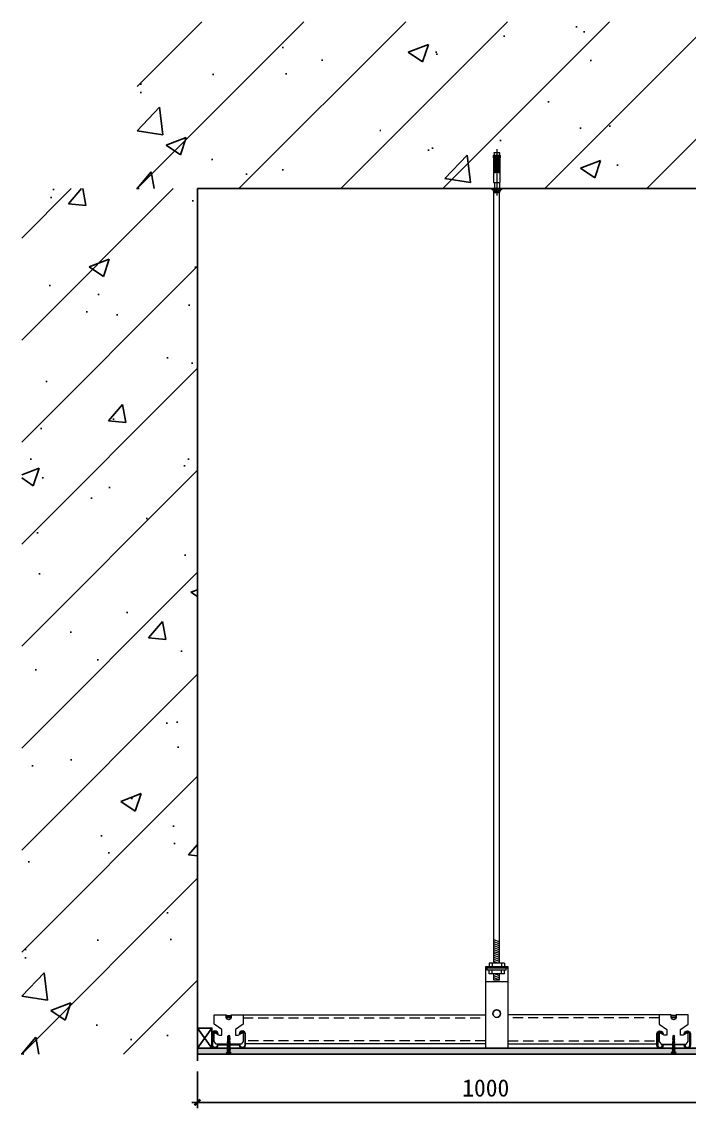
# Model space of a CAD drawing. Header units: millimetres. Extents: x -150677 to 588340, y -254013 to 149700.
# Drawn here: x 295247 to 296405, y -87297 to -85414 of the extents above; entities that cross this region are included whole.
import ezdxf

# ---------------------------------------------------------------- set-up
doc = ezdxf.new("R2010")
doc.units = ezdxf.units.MM
doc.header["$LTSCALE"] = 10
doc.header["$MEASUREMENT"] = 0
doc.linetypes.add('CENTER', pattern=[50.8, 31.75, -6.35, 6.35, -6.35])
doc.linetypes.add('HIDDEN', pattern=[0.375, 0.25, -0.125])
for name, color, linetype in [('2-Ba顶面轮廓', 4, 'Continuous'), ('2-Da地拼', 4, 'Continuous'), ('9-ELa粗', 2, 'Continuous'), ('LM-01', 4, 'Continuous'), ('LM-01-立面图', 4, 'Continuous'), ('图层2', 44, 'Continuous')]:
    doc.layers.add(name, color=color, linetype=linetype)
doc.layers.add('3', color=5, linetype='Continuous', lineweight=18)
doc.layers.add('8', color=251, linetype='Continuous', lineweight=5)
doc.styles.get("Standard").update_dxf_attribs({"font": ''})
doc.styles.get('Standard').set_extended_font_data('SimSun')
doc.dimstyles.new('DIMN10', dxfattribs={"dimscale": 0.1, "dimtxt": 300, "dimasz": 100, "dimexe": 100, "dimexo": 300, "dimgap": 100, "dimtad": 1, "dimdec": 0, "dimtxsty": 'Standard', "dimblk": 'ARCHTICK', "dimcen": 2.5, "dimdle": 100, "dimclrd": 8, "dimclre": 8, "dimclrt": 96, "dimadec": 0, "dimazin": 0, "dimtfac": 1, "dimtdec": 0, "dimtmove": 0, "dimatfit": 3, "dimldrblk": 'DOT', "dimfxl": 100, "dimarcsym": 0})

# ---------------------------------------------------------------- blocks, each defined once
blk = doc.blocks.new('A$C2444451B')
at = {"layer": '3', "color": 134, "linetype": 'CENTER', "ltscale": 10}
blk.add_line((9.1, 0), (9.1, 85.5), dxfattribs=at)
at = {"layer": '3', "color": 134}
for p, q in [((13.7, 79.5), (4.6, 79.5)), ((4.6, 61.6), (4.6, 72.5)), ((13.7, 61.6), (13.7, 72.5))]:
    blk.add_line(p, q, dxfattribs=at)
for points in [[(13.7, 76.8), (13.7, 79.5), (12.8, 80.4), (5.5, 80.4), (4.6, 79.5), (4.6, 76.8)], [(1.8, 74.4), (1.8, 76.2), (16.4, 76.2), (16.4, 74.4)], [(13.7, 11.3), (14.6, 6.7), (3.7, 6.7), (4.6, 11.3)]]:
    blk.add_lwpolyline(points, dxfattribs=at)
for points in [[(0, 72.5), (18.3, 72.5), (18.3, 74.4), (0, 74.4)], [(6.4, 11.3), (6.4, 43.3), (4.6, 43.3), (4.6, 11.3), (2.1, 11.3), (2.7, 20.5), (2.7, 61.6), (15.5, 61.6), (15.5, 20.5), (16.1, 11.3), (13.7, 11.3), (13.7, 43.3), (11.9, 43.3), (11.9, 11.3)]]:
    blk.add_lwpolyline(points, close=True, dxfattribs=at)
blk.add_lwpolyline([(3.4, 76.2, 0.133077), (4, 76.8), (14.3, 76.8, 0.130908), (14.9, 76.2)], format="xyb", dxfattribs=at)
blk = doc.blocks.new('A$C2A03657B')
at = {"layer": 'LM-01', "xscale": -1}
blk.add_blockref('A$C2444451B', (18.3, 0), dxfattribs=at)
blk = doc.blocks.new('A$C0A8D779E')
at = {"layer": 'LM-01-立面图'}
blk.add_blockref('A$C2A03657B', (0, 0), dxfattribs=at)
blk = doc.blocks.new('_ArchTick')
at = {"color": 0, "linetype": 'ByBlock', "const_width": 0.4}
blk.add_lwpolyline([(-0.5, -0.5), (0.5, 0.5)], dxfattribs=at)
blk = doc.blocks.new('*D1655')
at = {"layer": '2-Ba顶面轮廓', "color": 8, "lineweight": -2, "transparency": 16777216}
for p, q in [((295551.9, -87233.5), (295551.9, -87297.4)), ((296551.9, -87233.5), (296551.9, -87297.4)), ((296561.9, -87287.4), (295541.9, -87287.4))]:
    blk.add_line(p, q, dxfattribs=at)
at = {"layer": 'Defpoints', "color": 0, "transparency": 16777216}
for p in [(295551.9, -87203.5), (296551.9, -87203.5), (295551.9, -87287.4)]:
    blk.add_point(p, dxfattribs=at)
at = {"layer": '2-Ba顶面轮廓', "color": 8, "lineweight": -2, "transparency": 16777216, "xscale": 10, "yscale": 10, "zscale": 10, "rotation": 180}
blk.add_blockref('_ArchTick', (295551.9, -87287.4), dxfattribs=at)
at = {"layer": '2-Ba顶面轮廓', "color": 8, "lineweight": -2, "transparency": 16777216, "xscale": 10, "yscale": 10, "zscale": 10}
blk.add_blockref('_ArchTick', (296551.9, -87287.4), dxfattribs=at)
at = {"layer": '2-Ba顶面轮廓', "color": 96, "transparency": 16777216, "insert": (296051.9, -87262.4), "char_height": 30, "attachment_point": 5}
blk.add_mtext('1000', dxfattribs=at)
blk = doc.blocks.new('_DOT')
at = {"color": 0, "linetype": 'ByBlock'}
blk.add_line((-0.35, 0), (-1, 0), dxfattribs=at)
at = {"color": 0, "linetype": 'ByBlock', "const_width": 0.35}
blk.add_lwpolyline([(-0.175, 0, 1), (0.175, 0, 1)], format="xyb", close=True, dxfattribs=at)

msp = doc.modelspace()

# ---------------------------------------------------------------- hatches: boundary and pattern name
at = {"layer": '2-Ba顶面轮廓'}
h = msp.add_hatch(dxfattribs=at)
h.set_pattern_fill('钢筋混凝土', color=251, scale=50, style=0)
h.set_pattern_definition([(45, (295447.14, -85703.46), (-88.388, 88.388), []), (50, (295447.14, -85703.46), (358.63, -31.376), [37.5, -412.5]), (355, (295447.14, -85703.46), (-69.376, 376.096), [30, -330]), (100.451, (295477.02, -85706.07), (289.255, 344.72), [31.87, -350.57]), (46.184, (295447.14, -85603.46), (533.62, -82.76), [56.25, -618.75]), (96.636, (295491.6, -85610.36), (467.33, 487.06), [47.8, -525.86]), (351.184, (295447.14, -85603.46), (467.33, 487.06), [45, -495]), (21, (295497.14, -85628.46), (298.454, -201.31), [37.5, -412.5]), (326, (295497.14, -85628.46), (121.66, 362.575), [30, -330]), (71.451, (295522, -85645.23), (420.11, 161.265), [31.87, -350.57]), (37.5, (295447.14, -85703.46), (6.08, 166.447), [0, -326, 0, -335, 0, -331.25]), (7.5, (295447.14, -85703.46), (131.535, 197.206), [0, -191, 0, -318.5, 0, -126.25]), (327.5, (295335.64, -85703.46), (266.911, -11.2774), [0, -125, 0, -390, 0, -517.5]), (317.5, (295285.64, -85703.46), (291.593, 50.052), [0, -162.5, 0, -259, 0, -367.5])])
h.paths.add_polyline_path([(297613.1, -85703.5), (295447.1, -85703.5), (295447.1, -85414.3), (297613.1, -85414.3)])
h = msp.add_hatch(dxfattribs=at)
h.set_pattern_fill('钢筋混凝土', color=251, scale=50, style=0)
h.set_pattern_definition([(45, (295247.14, -87203.46), (-88.388, 88.388), []), (50, (295247.14, -87203.46), (358.63, -31.376), [37.5, -412.5]), (355, (295247.14, -87203.46), (-69.38, 376.1), [30, -330]), (100.451, (295277.02, -87206.07), (289.255, 344.72), [31.87, -350.57]), (46.184, (295247.14, -87103.46), (533.62, -82.76), [56.25, -618.75]), (96.636, (295291.6, -87110.36), (467.33, 487.06), [47.8, -525.86]), (351.184, (295247.14, -87103.46), (467.33, 487.06), [45, -495]), (21, (295297.14, -87128.46), (298.454, -201.31), [37.5, -412.5]), (326, (295297.14, -87128.46), (121.66, 362.575), [30, -330]), (71.451, (295322, -87145.23), (420.11, 161.265), [31.87, -350.57]), (37.5, (295247.14, -87203.46), (6.08, 166.447), [0, -326, 0, -335, 0, -331.25]), (7.5, (295247.14, -87203.46), (131.535, 197.206), [0, -191, 0, -318.5, 0, -126.25]), (327.5, (295135.64, -87203.46), (266.911, -11.277), [0, -125, 0, -390, 0, -517.5]), (317.5, (295085.64, -87203.46), (291.593, 50.052), [0, -162.5, 0, -259, 0, -367.5])])
h.paths.add_polyline_path([(295247.1, -85703.5), (295551.9, -85703.5), (295551.9, -87203.5), (295247.1, -87203.5)])
h = msp.add_hatch(dxfattribs=at)
h.set_pattern_fill('DOTS', color=251, scale=2, style=0)
h.set_pattern_definition([(0, (295551.9497, -87203.4587), (1.5875, 3.175), [0, -3.175])])
h.paths.add_polyline_path([(295551.9, -87203.5), (296551.9, -87203.5), (296551.9, -87193.5), (295551.9, -87193.5)])

# ---------------------------------------------------------------- linework, layer by layer
at = {"color": 8}
for p, q in [((295576.9, -87193.5, 0), (295551.9, -87158.5, 0)), ((295576.9, -87158.5, 0), (295551.9, -87193.5, 0))]:
    msp.add_line(p, q, dxfattribs=at)
at = {"color": 2}
msp.add_lwpolyline([(295576.9, -87193.5), (295551.9, -87193.5), (295551.9, -87158.5), (295576.9, -87158.5)], close=True, dxfattribs=at)
at = {"layer": '2-Ba顶面轮廓'}
msp.add_line((296551.9, -87203.5), (295551.9, -87203.5), dxfattribs=at)
msp.add_lwpolyline([(295551.9, -87203.5), (296551.9, -87203.5), (296551.9, -87193.5), (295551.9, -87193.5)], close=True, dxfattribs=at)
at = {"layer": '2-Da地拼'}
msp.add_line((296551.9, -87193.5), (295551.9, -87193.5), dxfattribs=at)
at = {"layer": '3'}
for p, q in [((296066, -87045.9, 0), (296066, -85706.9)), ((296076, -87045.9, 0), (296076, -85706.9)), ((296090.7, -87054.8, 0), (296051.3, -87054.8, 0)), ((296054.6, -87058.1, 0), (296054.6, -87054.8, 0)), ((296057.9, -87045.9, 0), (296057.9, -87052.5, 0)), ((296084.2, -87045.9, 0), (296057.9, -87045.9, 0)), ((296062.8, -87045.9, 0), (296062.8, -87052.5, 0)), ((296079.2, -87045.9, 0), (296079.2, -87052.5, 0)), ((296084.2, -87045.9, 0), (296084.2, -87052.5, 0)), ((296087.5, -87058.1, 0), (296087.5, -87054.8, 0)), ((296087.5, -87058.1, 0), (296054.6, -87058.1, 0)), ((296057.9, -87064.7, 0), (296057.9, -87058.1, 0)), ((296084.2, -87064.7, 0), (296057.9, -87064.7, 0)), ((296062.8, -87064.7, 0), (296062.8, -87058.1, 0)), ((296066, -87075.7, 0), (296066, -87064.7, 0)), ((296066, -87075.7, 0), (296066, -87064.7, 0)), ((296066, -87074.6, 0), (296066, -87064.7, 0)), ((296076, -87075.7, 0), (296076, -87064.7, 0)), ((296076, -87075.7, 0), (296076, -87064.7, 0)), ((296076, -87075.7, 0), (296076, -87064.7, 0)), ((296079.2, -87064.7, 0), (296079.2, -87058.1, 0)), ((296084.2, -87064.7, 0), (296084.2, -87058.1, 0)), ((296090.7, -87078.6, 0), (296051.3, -87078.6, 0)), ((295631.1, -87135.6), (296051.3, -87135.6, 0)), ((296352.8, -87135.6, 0), (296090.7, -87135.6, 0)), ((295603.9, -87199.5), (295604.5, -87172.3)), ((295604.1, -87187.5), (295608, -87186.8)), ((295604.1, -87187.9), (295608, -87187.2)), ((295604.1, -87188.8), (295608.1, -87188.1)), ((295604.1, -87189.2), (295608.1, -87188.4)), ((295604.2, -87183.6), (295607.9, -87183)), ((295604.2, -87184), (295607.9, -87183.3)), ((295604.2, -87184.9), (295608, -87184.2)), ((295604.2, -87185.3), (295608, -87184.6)), ((295604.2, -87186.2), (295608, -87185.5)), ((295604.2, -87186.6), (295608, -87185.9)), ((295604.3, -87180.1), (295607.8, -87179.5)), ((295604.3, -87181), (295607.9, -87180.4)), ((295604.3, -87181.4), (295607.9, -87180.8)), ((295604.3, -87182.3), (295607.9, -87181.7)), ((295604.3, -87182.7), (295607.9, -87182)), ((295604.4, -87173), (295607.7, -87172.3)), ((295604.4, -87173.3), (295607.8, -87172.7)), ((295604.4, -87174.6), (295607.8, -87174)), ((295604.4, -87175), (295607.8, -87174.4)), ((295604.4, -87176.2), (295607.8, -87175.6)), ((295604.4, -87176.6), (295607.8, -87176)), ((295604.4, -87177.3), (295607.8, -87176.7)), ((295604.4, -87177.7), (295607.8, -87177.1)), ((295604.4, -87178.5), (295607.8, -87177.9)), ((295604.4, -87178.9), (295607.8, -87178.2)), ((295604.4, -87179.8), (295607.8, -87179.1)), ((295604.5, -87172.3), (295606.1, -87170.9)), ((295606.1, -87170.9), (295607.7, -87172.3)), ((295607.7, -87172.3), (295608.3, -87199.5)), ((296051.3, -87185.6, 0), (295635.2, -87185.6, 0)), ((296090.7, -87185.6, 0), (296348.7, -87185.6, 0)), ((296376.2, -87172.3), (296375.6, -87199.5)), ((296379.8, -87188.8), (296375.8, -87188.1)), ((296379.8, -87189.2), (296375.8, -87188.4)), ((296379.7, -87184.9), (296375.9, -87184.2)), ((296379.7, -87185.3), (296375.9, -87184.6)), ((296379.7, -87186.2), (296375.9, -87185.5)), ((296379.7, -87186.6), (296375.9, -87185.9)), ((296379.8, -87187.5), (296375.9, -87186.8)), ((296379.8, -87187.9), (296375.9, -87187.2)), ((296379.6, -87181), (296376, -87180.4)), ((296379.6, -87181.4), (296376, -87180.8)), ((296379.6, -87182.3), (296376, -87181.7)), ((296379.6, -87182.7), (296376, -87182)), ((296379.7, -87183.6), (296376, -87183)), ((296379.7, -87184), (296376, -87183.3)), ((296379.5, -87173.3), (296376.1, -87172.7)), ((296379.5, -87174.6), (296376.1, -87174)), ((296379.5, -87175), (296376.1, -87174.4)), ((296379.5, -87176.2), (296376.1, -87175.6)), ((296379.5, -87176.6), (296376.1, -87176)), ((296379.5, -87177.3), (296376.1, -87176.7)), ((296379.5, -87177.7), (296376.1, -87177.1)), ((296379.5, -87178.5), (296376.1, -87177.9)), ((296379.5, -87178.9), (296376.1, -87178.2)), ((296379.5, -87179.8), (296376.1, -87179.1)), ((296379.6, -87180.1), (296376.1, -87179.5)), ((296377.8, -87170.9), (296376.2, -87172.3)), ((296379.5, -87173), (296376.2, -87172.3)), ((296379.4, -87172.3), (296377.8, -87170.9)), ((296380, -87199.5), (296379.4, -87172.3)), ((295601.7, -87201.2), (295603.9, -87199.5)), ((295605.7, -87201.2), (295601.7, -87201.2)), ((295601.7, -87201.2), (295605.7, -87201.2)), ((295603.8, -87197.8), (295608.3, -87197)), ((295603.8, -87198.2), (295608.3, -87197.4)), ((295603.8, -87199.1), (295608.4, -87198.3)), ((295603.8, -87199.5), (295608.4, -87198.6)), ((295603.9, -87194.3), (295608.2, -87193.5)), ((295603.9, -87195.2), (295608.2, -87194.4)), ((295603.9, -87195.6), (295608.3, -87194.8)), ((295603.9, -87196.5), (295608.3, -87195.7)), ((295603.9, -87196.9), (295608.3, -87196.1)), ((295604, -87191.4), (295608.1, -87190.6)), ((295604, -87191.7), (295608.2, -87191)), ((295604, -87192.7), (295608.2, -87191.9)), ((295604, -87193), (295608.2, -87192.3)), ((295604, -87193.9), (295608.2, -87193.2)), ((295604.1, -87190.1), (295608.1, -87189.3)), ((295604.1, -87190.5), (295608.1, -87189.7)), ((295606.5, -87200.4), (295605.7, -87200.4)), ((295605.7, -87200.4), (295605.7, -87201.2)), ((295605.7, -87201.2), (295605.7, -87200.4)), ((295606.5, -87200.4), (295606.5, -87200.4)), ((295606.5, -87201.2), (295606.5, -87200.4)), ((295610.5, -87201.2), (295606.5, -87201.2)), ((295608.3, -87199.5), (295610.5, -87201.2)), ((296375.6, -87199.5), (296373.4, -87201.2)), ((296373.4, -87201.2), (296377.4, -87201.2)), ((296380.1, -87199.1), (296375.5, -87198.3)), ((296380.1, -87199.5), (296375.5, -87198.6)), ((296380, -87195.6), (296375.6, -87194.8)), ((296380, -87196.5), (296375.6, -87195.7)), ((296380, -87196.9), (296375.6, -87196.1)), ((296380.1, -87197.8), (296375.6, -87197)), ((296380.1, -87198.2), (296375.6, -87197.4)), ((296379.9, -87191.7), (296375.7, -87191)), ((296379.9, -87192.7), (296375.7, -87191.9)), ((296379.9, -87193), (296375.7, -87192.3)), ((296379.9, -87193.9), (296375.7, -87193.2)), ((296380, -87194.3), (296375.7, -87193.5)), ((296380, -87195.2), (296375.7, -87194.4)), ((296379.8, -87190.1), (296375.8, -87189.3)), ((296379.8, -87190.5), (296375.8, -87189.7)), ((296379.9, -87191.4), (296375.8, -87190.6)), ((296377.4, -87200.4), (296378.2, -87200.4)), ((296377.4, -87200.4), (296377.4, -87200.4)), ((296377.4, -87201.2), (296377.4, -87200.4)), ((296378.2, -87200.4), (296378.2, -87201.2)), ((296378.2, -87201.2), (296378.2, -87200.4)), ((296378.2, -87201.2), (296382.2, -87201.2)), ((296382.2, -87201.2), (296378.2, -87201.2)), ((296382.2, -87201.2), (296380, -87199.5))]:
    msp.add_line(p, q, dxfattribs=at)
at = {"layer": '3', "elevation": 0}
msp.add_lwpolyline([(296051.3, -87052.5), (296051.3, -87193), (296090.7, -87193), (296090.7, -87052.5)], close=True, dxfattribs=at)
at = {"layer": '3'}
for points in [[(295610.3, -87136.7), (295610.3, -87135.6), (295631.1, -87135.6), (295631.1, -87151.8), (295617.8, -87160.9), (295617.8, -87170.5), (295622.6, -87170.5), (295631.1, -87166.1), (295631.1, -87181.9), (295627.9, -87186.2), (295606.1, -87186.2), (295584.3, -87186.2), (295581.1, -87181.9), (295581.1, -87166.1), (295589.6, -87170.5), (295594.4, -87170.5), (295594.4, -87160.9), (295581.1, -87151.8), (295581.1, -87135.6), (295601.9, -87135.6), (295601.9, -87136.7)], [(296373.6, -87136.7), (296373.6, -87135.6), (296352.8, -87135.6), (296352.8, -87151.8), (296366.1, -87160.9), (296366.1, -87170.5), (296361.3, -87170.5), (296352.8, -87166.1), (296352.8, -87181.9), (296356, -87186.2), (296377.8, -87186.2), (296399.6, -87186.2), (296402.8, -87181.9), (296402.8, -87166.1), (296394.3, -87170.5), (296389.5, -87170.5), (296389.5, -87160.9), (296402.8, -87151.8), (296402.8, -87135.6), (296382, -87135.6), (296382, -87136.7)]]:
    msp.add_lwpolyline(points, close=True, dxfattribs=at)
for points in [[(295624, -87187.6, -0.414214), (295624.5, -87188.1, 1), (295635.2, -87188.1), (295635.2, -87168.7, 1), (295624.5, -87168.7), (295625.9, -87168.7, -1), (295633.8, -87168.7), (295633.8, -87188.1, -1), (295625.9, -87188.1, 0.414214), (295624, -87186.2), (295606.1, -87186.2), (295588.1, -87186.2, 0.414214), (295586.3, -87188.1, -1), (295578.3, -87188.1), (295578.3, -87168.7, -1), (295586.3, -87168.7), (295587.7, -87168.7, 1), (295576.9, -87168.7), (295576.9, -87188.1, 1), (295587.7, -87188.1, -0.414214), (295588.1, -87187.6), (295606.1, -87187.6)], [(296359.8, -87187.6, 0.414214), (296359.4, -87188.1, -1), (296348.7, -87188.1), (296348.7, -87168.7, -1), (296359.4, -87168.7), (296358, -87168.7, 1), (296350.1, -87168.7), (296350.1, -87188.1, 1), (296358, -87188.1, -0.414214), (296359.8, -87186.2), (296377.8, -87186.2), (296395.8, -87186.2, -0.414214), (296397.6, -87188.1, 1), (296405.6, -87188.1), (296405.6, -87168.7, 1), (296397.6, -87168.7), (296396.2, -87168.7, -1), (296406.9, -87168.7), (296406.9, -87188.1, -1), (296396.2, -87188.1, 0.414214), (296395.8, -87187.6), (296377.8, -87187.6)]]:
    msp.add_lwpolyline(points, format="xyb", close=True, dxfattribs=at)
for centre, major_axis, start_param, end_param in [((295603.9, -87186), (0.236, 0.236), 4.106163, 4.975275), ((295603.8, -87186.7), (0.247, 0.247), 5.857617, 6.756236), ((295603.8, -87187.3), (-0.236, 0.236), 2.535367, 3.404479), ((295603.8, -87188), (-0.247, 0.247), 4.28682, 5.18544), ((295604, -87183.5), (-0.236, 0.236), 2.535367, 3.404479), ((295603.9, -87184.1), (0.247, 0.247), 5.857617, 6.756236), ((295603.9, -87184.8), (-0.236, 0.236), 2.535367, 3.404479), ((295603.9, -87185.4), (-0.247, 0.247), 4.28682, 5.18544), ((295604.1, -87179.6), (0.236, 0.236), 4.106163, 4.975275), ((295604, -87180.3), (-0.247, 0.247), 4.28682, 5.18544), ((295604, -87180.9), (-0.236, 0.236), 2.535367, 3.404479), ((295604, -87181.5), (0.247, 0.247), 5.857617, 6.756236), ((295604, -87182.2), (0.236, 0.236), 4.106163, 4.975275), ((295603.9, -87182.8), (-0.247, 0.247), 4.28682, 5.18544), ((295604.1, -87172.8), (0.236, 0.236), 4.106163, 4.975275), ((295604.1, -87173.5), (-0.247, 0.247), 4.28682, 5.18544), ((295604.1, -87174.4), (0.236, 0.236), 4.106163, 4.975275), ((295604.1, -87175.1), (0.247, 0.247), 5.857617, 6.756236), ((295604.1, -87176.1), (0.236, 0.236), 4.106163, 4.975275), ((295604.1, -87176.7), (0.247, 0.247), 5.857617, 6.756236), ((295604.1, -87177.2), (0.236, 0.236), 4.106163, 4.975275), ((295604.1, -87177.8), (0.247, 0.247), 5.857617, 6.756236), ((295604.1, -87178.3), (0.236, 0.236), 4.106163, 4.975275), ((295604.1, -87179), (0.247, 0.247), 5.857617, 6.756236), ((295608, -87172.2), (-0.236, 0.236), 1.30762, 2.176731), ((295608.1, -87172.8), (0.247, 0.247), 1.097455, 1.996074), ((295608.1, -87173.8), (-0.236, 0.236), 1.30762, 2.176731), ((295608.1, -87174.5), (0.247, 0.247), 1.097455, 1.996074), ((295608.1, -87175.4), (-0.236, 0.236), 1.30762, 2.176731), ((295608.1, -87176.1), (0.247, 0.247), 1.097455, 1.996074), ((295608.1, -87176.5), (-0.236, 0.236), 1.30762, 2.176731), ((295608.1, -87177.2), (0.247, 0.247), 1.097455, 1.996074), ((295608.1, -87177.7), (-0.236, 0.236), 1.30762, 2.176731), ((295608.1, -87178.4), (0.247, 0.247), 1.097455, 1.996074), ((295608.1, -87179), (-0.236, 0.236), 1.30762, 2.176731), ((295608.2, -87179.6), (0.247, 0.247), 1.097455, 1.996074), ((295608.1, -87180.2), (0.236, 0.236), 2.878416, 3.747528), ((295608.2, -87180.9), (0.247, 0.247), 1.097455, 1.996074), ((295608.2, -87181.5), (-0.236, 0.236), 1.30762, 2.176731), ((295608.2, -87182.2), (0.247, 0.247), 1.097455, 1.996074), ((295608.2, -87182.8), (-0.236, 0.236), 1.30762, 2.176731), ((295608.3, -87183.4), (0.247, 0.247), 1.097455, 1.996074), ((295608.3, -87184.1), (-0.236, 0.236), 1.30762, 2.176731), ((295608.3, -87184.7), (0.247, 0.247), 1.097455, 1.996074), ((295608.3, -87185.3), (-0.236, 0.236), 1.30762, 2.176731), ((295608.3, -87186), (0.247, 0.247), 1.097455, 1.996074), ((295608.3, -87186.6), (-0.236, 0.236), 1.30762, 2.176731), ((295608.4, -87187.3), (0.247, 0.247), 1.097455, 1.996074), ((295608.4, -87187.9), (-0.236, 0.236), 1.30762, 2.176731), ((295608.4, -87188.6), (0.247, 0.247), 1.097455, 1.996074), ((295603.6, -87197.7), (-0.236, 0.236), 2.535367, 3.404479), ((295603.5, -87198.3), (-0.247, 0.247), 4.28682, 5.18544), ((295603.5, -87198.9), (0.236, 0.236), 4.106163, 4.975275), ((295603.5, -87199.6), (-0.247, 0.247), 4.28682, 5.18544), ((295603.7, -87193.8), (-0.236, 0.236), 2.535367, 3.404479), ((295603.6, -87194.4), (-0.247, 0.247), 4.28682, 5.18544), ((295603.6, -87195.1), (0.236, 0.236), 4.106163, 4.975275), ((295603.6, -87195.7), (-0.247, 0.247), 4.28682, 5.18544), ((295603.6, -87196.4), (0.236, 0.236), 4.106163, 4.975275), ((295603.5, -87197), (-0.247, 0.247), 4.28682, 5.18544), ((295603.8, -87189.9), (-0.236, 0.236), 2.535367, 3.404479), ((295603.7, -87190.6), (-0.247, 0.247), 4.28682, 5.18544), ((295603.7, -87191.2), (0.236, 0.236), 4.106163, 4.975275), ((295603.7, -87191.9), (0.247, 0.247), 5.857617, 6.756236), ((295603.7, -87192.5), (-0.236, 0.236), 2.535367, 3.404479), ((295603.7, -87193.2), (-0.247, 0.247), 4.28682, 5.18544), ((295603.8, -87188.6), (0.236, 0.236), 4.106163, 4.975275), ((295603.8, -87189.3), (0.247, 0.247), 5.857617, 6.756236), ((295608.4, -87189.2), (-0.236, 0.236), 1.30762, 2.176731), ((295608.4, -87189.8), (0.247, 0.247), 1.097455, 1.996074), ((295608.4, -87190.4), (-0.236, 0.236), 1.30762, 2.176731), ((295608.5, -87191.1), (0.247, 0.247), 1.097455, 1.996074), ((295608.5, -87191.7), (-0.236, 0.236), 1.30762, 2.176731), ((295608.5, -87192.4), (0.247, 0.247), 1.097455, 1.996074), ((295608.5, -87193), (-0.236, 0.236), 1.30762, 2.176731), ((295608.6, -87193.7), (0.247, 0.247), 1.097455, 1.996074), ((295608.5, -87194.3), (-0.236, 0.236), 1.30762, 2.176731), ((295608.6, -87194.9), (0.247, 0.247), 1.097455, 1.996074), ((295608.6, -87195.6), (-0.236, 0.236), 1.30762, 2.176731), ((295608.6, -87196.2), (0.247, 0.247), 1.097455, 1.996074), ((295608.6, -87196.8), (-0.236, 0.236), 1.30762, 2.176731), ((295608.7, -87197.5), (0.247, 0.247), 1.097455, 1.996074), ((295608.6, -87198.1), (0.236, 0.236), 2.878416, 3.747528), ((295608.7, -87198.8), (0.247, 0.247), 1.097455, 1.996074)]:
    msp.add_ellipse(centre, major_axis=major_axis, ratio=1, start_param=start_param, end_param=end_param, dxfattribs=at)
at = {"layer": '3', "extrusion": (0, 0, -1)}
for centre, major_axis, start_param, end_param in [((296375.6, -87186.6), (0.236, 0.236), 1.30762, 2.176731), ((296375.5, -87187.3), (-0.247, 0.247), 1.097455, 1.996074), ((296375.5, -87187.9), (0.236, 0.236), 1.30762, 2.176731), ((296375.5, -87188.6), (-0.247, 0.247), 1.097455, 1.996074), ((296375.7, -87182.8), (0.236, 0.236), 1.30762, 2.176731), ((296375.6, -87183.4), (-0.247, 0.247), 1.097455, 1.996074), ((296375.6, -87184.1), (0.236, 0.236), 1.30762, 2.176731), ((296375.6, -87184.7), (-0.247, 0.247), 1.097455, 1.996074), ((296375.6, -87185.3), (0.236, 0.236), 1.30762, 2.176731), ((296375.6, -87186), (-0.247, 0.247), 1.097455, 1.996074), ((296375.8, -87180.2), (-0.236, 0.236), 2.878416, 3.747528), ((296375.7, -87180.9), (-0.247, 0.247), 1.097455, 1.996074), ((296375.7, -87181.5), (0.236, 0.236), 1.30762, 2.176731), ((296375.7, -87182.2), (-0.247, 0.247), 1.097455, 1.996074), ((296375.9, -87172.2), (0.236, 0.236), 1.30762, 2.176731), ((296375.8, -87172.8), (-0.247, 0.247), 1.097455, 1.996074), ((296375.8, -87173.8), (0.236, 0.236), 1.30762, 2.176731), ((296375.8, -87174.5), (-0.247, 0.247), 1.097455, 1.996074), ((296375.8, -87175.4), (0.236, 0.236), 1.30762, 2.176731), ((296375.8, -87176.1), (-0.247, 0.247), 1.097455, 1.996074), ((296375.8, -87176.5), (0.236, 0.236), 1.30762, 2.176731), ((296375.8, -87177.2), (-0.247, 0.247), 1.097455, 1.996074), ((296375.8, -87177.7), (0.236, 0.236), 1.30762, 2.176731), ((296375.8, -87178.4), (-0.247, 0.247), 1.097455, 1.996074), ((296375.8, -87179), (0.236, 0.236), 1.30762, 2.176731), ((296375.7, -87179.6), (-0.247, 0.247), 1.097455, 1.996074), ((296379.8, -87172.8), (-0.236, 0.236), 4.106163, 4.975275), ((296379.8, -87173.5), (0.247, 0.247), 4.28682, 5.18544), ((296379.8, -87174.4), (-0.236, 0.236), 4.106163, 4.975275), ((296379.8, -87175.1), (0.247, 0.247), 4.28682, 5.18544), ((296379.8, -87176.1), (-0.236, 0.236), 4.106163, 4.975275), ((296379.8, -87176.7), (0.247, 0.247), 4.28682, 5.18544), ((296379.8, -87177.2), (-0.236, 0.236), 4.106163, 4.975275), ((296379.8, -87177.8), (0.247, 0.247), 4.28682, 5.18544), ((296379.8, -87178.3), (-0.236, 0.236), 4.106163, 4.975275), ((296379.8, -87179), (0.247, 0.247), 4.28682, 5.18544), ((296379.8, -87179.6), (-0.236, 0.236), 4.106163, 4.975275), ((296379.9, -87180.3), (0.247, 0.247), 4.28682, 5.18544), ((296379.9, -87180.9), (0.236, 0.236), 2.535367, 3.404479), ((296379.9, -87181.5), (0.247, 0.247), 4.28682, 5.18544), ((296379.9, -87182.2), (-0.236, 0.236), 4.106163, 4.975275), ((296380, -87182.8), (0.247, 0.247), 4.28682, 5.18544), ((296379.9, -87183.5), (0.236, 0.236), 2.535367, 3.404479), ((296380, -87184.1), (0.247, 0.247), 4.28682, 5.18544), ((296380, -87184.8), (0.236, 0.236), 2.535367, 3.404479), ((296380, -87185.4), (0.247, 0.247), 4.28682, 5.18544), ((296380, -87186), (-0.236, 0.236), 4.106163, 4.975275), ((296380.1, -87186.7), (0.247, 0.247), 4.28682, 5.18544), ((296380.1, -87187.3), (0.236, 0.236), 2.535367, 3.404479), ((296380.1, -87188), (0.247, 0.247), 4.28682, 5.18544), ((296375.3, -87196.8), (0.236, 0.236), 1.30762, 2.176731), ((296375.2, -87197.5), (-0.247, 0.247), 1.097455, 1.996074), ((296375.3, -87198.1), (-0.236, 0.236), 2.878416, 3.747528), ((296375.2, -87198.8), (-0.247, 0.247), 1.097455, 1.996074), ((296375.4, -87194.3), (0.236, 0.236), 1.30762, 2.176731), ((296375.3, -87194.9), (-0.247, 0.247), 1.097455, 1.996074), ((296375.3, -87195.6), (0.236, 0.236), 1.30762, 2.176731), ((296375.3, -87196.2), (-0.247, 0.247), 1.097455, 1.996074), ((296375.5, -87190.4), (0.236, 0.236), 1.30762, 2.176731), ((296375.4, -87191.1), (-0.247, 0.247), 1.097455, 1.996074), ((296375.4, -87191.7), (0.236, 0.236), 1.30762, 2.176731), ((296375.4, -87192.4), (-0.247, 0.247), 1.097455, 1.996074), ((296375.4, -87193), (0.236, 0.236), 1.30762, 2.176731), ((296375.3, -87193.7), (-0.247, 0.247), 1.097455, 1.996074), ((296375.5, -87189.2), (0.236, 0.236), 1.30762, 2.176731), ((296375.5, -87189.8), (-0.247, 0.247), 1.097455, 1.996074), ((296380.1, -87188.6), (-0.236, 0.236), 4.106163, 4.975275), ((296380.1, -87189.3), (0.247, 0.247), 4.28682, 5.18544), ((296380.1, -87189.9), (0.236, 0.236), 2.535367, 3.404479), ((296380.2, -87190.6), (0.247, 0.247), 4.28682, 5.18544), ((296380.2, -87191.2), (-0.236, 0.236), 4.106163, 4.975275), ((296380.2, -87191.9), (0.247, 0.247), 4.28682, 5.18544), ((296380.2, -87192.5), (0.236, 0.236), 2.535367, 3.404479), ((296380.2, -87193.2), (0.247, 0.247), 4.28682, 5.18544), ((296380.2, -87193.8), (0.236, 0.236), 2.535367, 3.404479), ((296380.3, -87194.4), (0.247, 0.247), 4.28682, 5.18544), ((296380.3, -87195.1), (-0.236, 0.236), 4.106163, 4.975275), ((296380.3, -87195.7), (0.247, 0.247), 4.28682, 5.18544), ((296380.3, -87196.4), (-0.236, 0.236), 4.106163, 4.975275), ((296380.4, -87197), (0.247, 0.247), 4.28682, 5.18544), ((296380.3, -87197.7), (0.236, 0.236), 2.535367, 3.404479), ((296380.4, -87198.3), (0.247, 0.247), 4.28682, 5.18544), ((296380.4, -87198.9), (-0.236, 0.236), 4.106163, 4.975275), ((296380.4, -87199.6), (0.247, 0.247), 4.28682, 5.18544)]:
    msp.add_ellipse(centre, major_axis=major_axis, ratio=1, start_param=start_param, end_param=end_param, dxfattribs=at)
at = {"layer": '8', "linetype": 'HIDDEN', "ltscale": 7}
for p, q in [((296076, -87009.2, 0), (296066, -87005.8, 0)), ((296076, -87012.6, 0), (296066, -87009.2, 0)), ((296076, -87016, 0), (296066, -87012.6, 0)), ((296076, -87019.4, 0), (296066, -87016, 0)), ((296076, -87022.8, 0), (296066, -87019.3, 0)), ((296076, -87023, 0), (296066, -87019.6, 0)), ((296076, -87026.1, 0), (296066, -87022.7, 0)), ((296076, -87029.5, 0), (296066, -87026.1, 0)), ((296076, -87032.9, 0), (296066, -87029.5, 0)), ((296076, -87036.3, 0), (296066, -87032.9, 0)), ((296076, -87039.7, 0), (296066, -87036.3, 0)), ((296076, -87043.1, 0), (296066, -87039.7, 0)), ((296073.6, -87045.9, 0), (296066, -87043.1, 0)), ((296076, -87074.6, 0), (296066, -87071.2, 0)), ((296070.2, -87075.7, 0), (296066, -87074.6, 0)), ((296076, -87071.2, 0), (296066.2, -87067.9, 0)), ((296076, -87067.8, 0), (296067.1, -87064.7, 0)), ((296076, -87075.7, 0), (296066, -87075.7, 0)), ((295631.1, -87140.5, 0), (296051.3, -87140.5, 0)), ((296352.8, -87140.5, 0), (296090.7, -87140.5, 0)), ((296051.3, -87180.7, 0), (295635.2, -87180.7, 0)), ((296090.7, -87180.7, 0), (296348.7, -87180.7, 0))]:
    msp.add_line(p, q, dxfattribs=at)
at = {"layer": '9-ELa粗'}
for q in [(297613.1, -85703.5), (295551.9, -87215.2)]:
    msp.add_line((295551.9, -85703.5), q, dxfattribs=at)
at = {"layer": '图层2'}
for p, q in [((295601.9, -87139.5), (295610.3, -87139.5)), ((296382, -87139.5), (296373.6, -87139.5))]:
    msp.add_line(p, q, dxfattribs=at)
for points in [[(295610.3, -87136.7), (295610.3, -87139.4, -1), (295601.9, -87139.4), (295601.9, -87136.7)], [(296373.6, -87136.7), (296373.6, -87139.4, 1), (296382, -87139.4), (296382, -87136.7)]]:
    msp.add_lwpolyline(points, format="xyb", dxfattribs=at)
msp.add_circle((296071, -87133.4, 0), 6.57, dxfattribs=at)
msp.add_circle((296071, -87133.4, 0), 6.57, dxfattribs=at)

# ---------------------------------------------------------------- block references
at = {"layer": '3', "xscale": 0.9399968666839413, "yscale": 0.9399968666839413, "zscale": 0.9399968666839413, "rotation": 180}
msp.add_blockref('A$C0A8D779E', (296079.8, -85635.3), dxfattribs=at)

# ---------------------------------------------------------------- dimensions: what is measured, and where the dimension line sits
at = {"layer": '2-Ba顶面轮廓'}
dim = msp.add_aligned_dim(p1=(296551.9, -87203.5), p2=(295551.9, -87203.5), distance=84, dimstyle='DIMN10', dxfattribs=at)
dim.commit()
dim.dimension.update_dxf_attribs({"geometry": '*D1655', "text_midpoint": (296051.9, -87262.4)})

doc.saveas('drawing.dxf')
